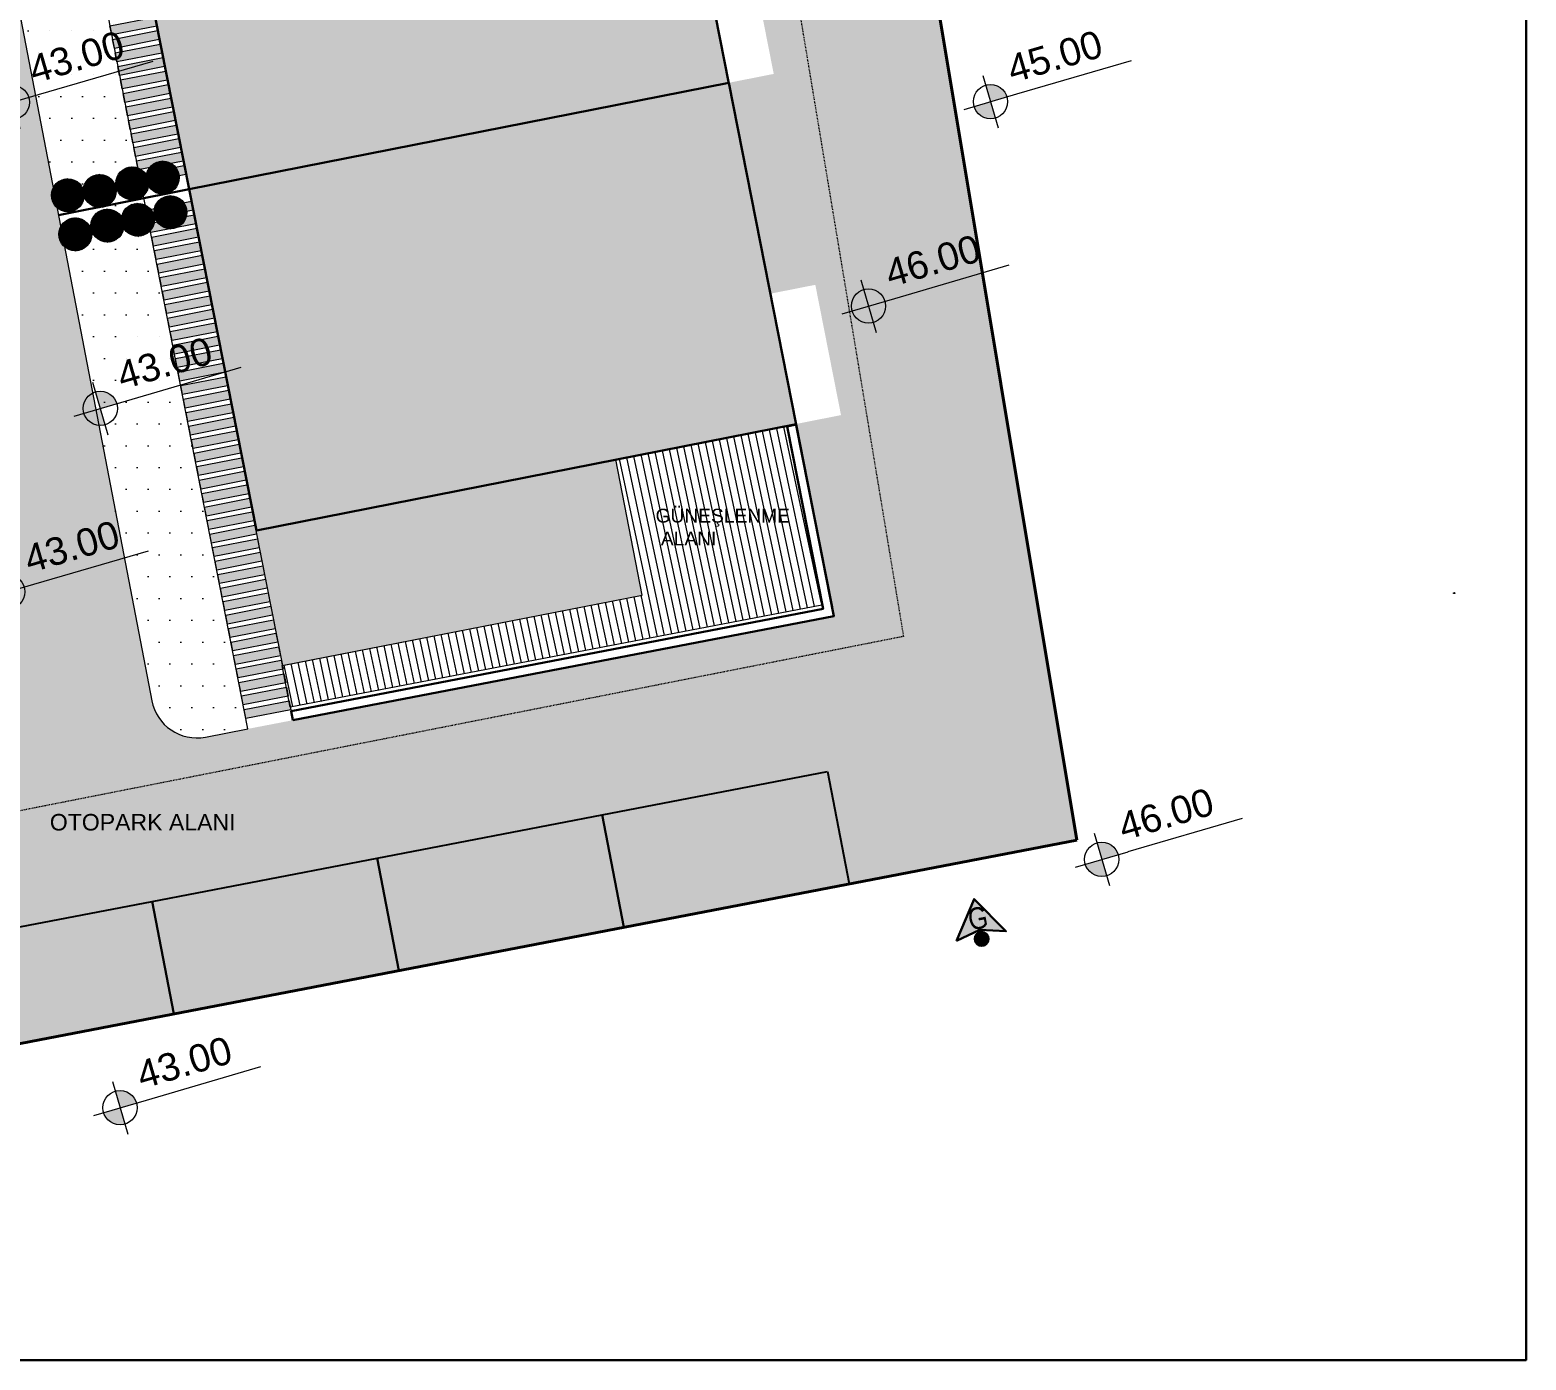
# Model space of a CAD drawing. Header units: millimetres. Extents: x 694231 to 734331, y 4486031 to 4541543.
# Drawn here: x 698714 to 701979, y 4495575 to 4498476 of the extents above; entities that cross this region are included whole.
import ezdxf
from ezdxf.enums import TextEntityAlignment as Align

# ---------------------------------------------------------------- set-up
doc = ezdxf.new("R2010")
doc.units = ezdxf.units.MM
doc.linetypes.add('AI-Linetype-22', pattern=[3.200400042263594, 1.600200021131797, -1.600200021131797])
doc.linetypes.add('HIDDEN', pattern=[0.375, 0.25, -0.125])
for name, color, linetype, lineweight in [('_P10_İ_GirişBina', 250, 'Continuous', 15), ('_P2_D_4_Ç', 7, 'Continuous', 20), ('_P3_S_Duvar_Ç', 7, 'Continuous', 30), ('_P6_BT_Yesil_T', 87, 'Continuous', 5), ('A-merdiven betonarme', 41, 'HIDDEN', 9), ('BS_09_AĞAÇ', 3, 'Continuous', 0), ('DERE_TARAMA', 152, 'Continuous', 0), ('VAZİYET PLANI KOT SEMBOL BS(M)', 2, 'Continuous', 18), ('VAZİYET PLANI KOT YAZI BS(M)', 1, 'Continuous', 18)]:
    doc.layers.add(name, color=color, linetype=linetype, lineweight=lineweight)
doc.layers.add('_P2_D_4_T', color=7, linetype='Continuous', lineweight=20, true_color=0xf3e03b)
doc.layers.add('_P2_D_5_T', color=7, linetype='Continuous', lineweight=20, true_color=0x51565c)
doc.styles.add('LYO_LJD', font='times.ttf')
doc.styles.add('on02.0mm-Arial', font='arial.ttf', dxfattribs={"height": 2})
doc.styles.get("Standard").update_dxf_attribs({"font": 'arial.ttf'})

# ---------------------------------------------------------------- blocks, each defined once
blk = doc.blocks.new('*U2')
at = {"layer": 'VAZİYET PLANI KOT SEMBOL BS(M)', "extrusion": (-3.9423321e-09, -3.15733066e-08, 0.9999999999999996)}
h = blk.add_hatch(color=5, dxfattribs=at)
h.dxf.hatch_style = 1
h.paths.add_polyline_path([(0, 7.750000000058208), (0, 5.82077e-11), (7.75, 5.82077e-11, 0.4142135623730951)])
h.paths.add_polyline_path([(0, 5.82077e-11), (-7.75, 5.82077e-11, 0.4142135623730951), (0, -7.749999999941792)])
at = {"layer": 'VAZİYET PLANI KOT SEMBOL BS(M)', "color": 5, "extrusion": (-3.9423321e-09, -3.15733066e-08, 0.9999999999999996)}
blk.add_line((12.41137651004828, 0, 4.892976799999999e-08), (66.38934528576219, 0, 2.526713547e-07), dxfattribs=at)
for points in [[(1.5e-15, 12.40000000002329), (-1.5e-15, -12.40000000002329)], [(-12.39999999990686, 0), (12.39999999990686, 0)]]:
    blk.add_lwpolyline(points, dxfattribs=at)
blk.add_circle((0, 0), 7.75, dxfattribs=at)
at = {"layer": 'VAZİYET PLANI KOT YAZI BS(M)', "extrusion": (-3.9423321e-09, -3.15733066e-08, 0.9999999999999996), "style": 'on02.0mm-Arial'}
for tag, p in [('BDK', (11.81561435107141, 1.549999999930149)), ('TZK', (11.81561435107141, -18.36950898368378))]:
    blk.add_attdef(tag, text='', height=12.5, dxfattribs=at).set_placement(p, align=Align.BOTTOM_LEFT)
blk = doc.blocks.new('ereff')
at = {"true_color": 0xc7c8ca}
h = blk.add_hatch(color=9, dxfattribs=at)
h.dxf.hatch_style = 1
h.paths.add_polyline_path([(-1458.075450703181, -4329.932432750705), (-1208.075450703181, -4329.932432750705), (-1208.075450703182, -4829.932432750706), (-1458.075450703182, -4829.932432750706)])
at = {"color": 30, "true_color": 0xf8991e}
blk.add_lwpolyline([(-1458.075450703181, -4329.932432750705), (-1208.075450703181, -4329.932432750705), (-1208.075450703182, -4829.932432750706), (-1458.075450703182, -4829.932432750706), (-1458.075450703181, -4329.932432750705)], dxfattribs=at)
blk = doc.blocks.new('bina')
at = {"lineweight": 80, "true_color": 0x904637}
h = blk.add_hatch(color=17, dxfattribs=at)
h.dxf.hatch_style = 1
h.paths.add_polyline_path([(699880.6958939577, 4501698.896541456), (699733.7006440205, 4502444.395715786), (698556.3690054491, 4502212.253059695), (698703.1242148331, 4501467.970798785), (699880.4558534268, 4501700.113454886)])
h.paths.add_polyline_path([(699824.402156224, 4501984.395120588), (699880.4463107395, 4501700.162324417), (699880.4462173511, 4501700.162306009)], flags=17)
at = {"color": 7, "lineweight": 30}
blk.add_lwpolyline([(699880.6958939577, 4501698.896541456), (699733.7006440205, 4502444.395715786), (698556.3690054491, 4502212.253059695), (698703.1242148331, 4501467.970798785), (699880.4558534268, 4501700.113454886)], close=True, dxfattribs=at)
blk = doc.blocks.new('QuercusRubra')
at = {"layer": 'BS_09_AĞAÇ', "ltscale": 0.1, "true_color": 0x64815a}
h = blk.add_hatch(dxfattribs=at)
h.set_pattern_fill('ANSI31', color=77, scale=0.03099179478678725, angle=322.6119407970443)
h.set_pattern_definition([(7.611940797044348, (-1785412.387191892, -1842232.422547961), (-0.01303421625483158, 0.0975318525524056), [])])
edge = h.paths.add_edge_path()
edge.add_arc((0, 0), 2, 322.6119407970443, 682.6119407970443)
at = {"layer": 'BS_09_AĞAÇ', "color": 36}
for points in [[(0, 0, 0.1667623141660588, 0.0833811570830294, 0), (-0.6661454259883612, 0.04815174685791135, 0.0833811570830294, 0.0500286942498176, 0), (-0.5479003149084747, 0.4723747337702662, 0.0500286942498176, 0.0333524628332118, 0), (-0.7039351004641503, 0.7844468166586012, 0.0333524628332118, 0.0333524628332118, 0), (-0.6661454257555306, 1.029472162481397, 0.0500286942498176, 0, 0), (-0.6734595564194024, 1.3951816346962, 0, 0, 0), (-0.927016083849594, 1.766986263683066, 0, 0, 0)], [(0, 0, 0.1667623141660588, 0.0833811570830294, 0), (0.26396818109788, 0.2931770929135382, 0.0833811570830294, 0.0833811570830294, 0), (0.3529567699879408, 0.5394214703701437, 0.0833811570830294, 0.0500286942498176, 0), (0.6138274278491735, 0.9039119109511375, 0.0500286942498176, 0, 0), (0.3980605753604323, 1.402495824033394, 0, 0, 0), (0.1298757868353277, 1.796243021730334, 0, 0, 0), (0.0994002427905798, 1.960812284145504, 0, 0, 0)], [(-0.6661454259883612, 0.04815174685791135, 0.0833811570830294, 0.0500286942498176, 0), (-1.180842530215159, -0.3547849848400801, 0.0500286942498176, 0, 0), (-1.407105030491948, -0.3436572316568345, 0, 0, 0), (-1.746498780790716, -0.1062651574611664, 0, 0, 0), (-1.983888945076615, 0.144109295681119, 0, 0, 0)], [(0, 0, 0.1667623141660588, 0.0833811570830294, 0), (0.3078529646154493, -0.4809079552069306, 0.0833811570830294, 0.0833811570830294, 0), (0.2566540508996695, -0.8527125851251185, 0.0833811570830294, 0.0500286942498176, 0), (0.3602709004189819, -1.247678814688697, 0.0500286942498176, 0, 0), (0.9856290663592517, -1.389086477225646, 0, 0, 0), (1.647557884920388, -1.187946267426014, 0, 0, 0)], [(0.2785964426584542, 0.2931770931463689, 0.0833811570830294, 0.0500286942498176, 0), (1.02219971944578, 0.3151196611579508, 0.0500286942498176, 0, 0), (1.551255165599287, 0.5540498495101929, 0, 0, 0), (1.788964409613982, 0.8063893851358443, 0, 0, 0)]]:
    blk.add_lwpolyline(points, format="xyseb", dxfattribs=at)
at = {"layer": 'BS_09_AĞAÇ', "color": 116}
for points in [[(-0.6734595564194024, 1.417124202474952), (-0.6222606422379613, 1.91570811602287)], [(0.129875787300989, 1.788928831927478), (0.3005388344172388, 1.937650684267282)], [(0.4053747057914734, 1.402495823567733), (0.6808736249804497, 1.886451358208433)], [(0.5687236227095127, 1.692625338211656), (0.5089915557764471, 1.937650684267282)], [(-1.485328052192926, 1.007529594236985), (-1.775455232476816, 0.9112261002883315)], [(-1.499956313055009, 1.014843783574179), (-1.686466643353924, 1.059947952162474)], [(-1.425595985725522, 1.186727235326543), (-1.655991099542007, 1.112366309855133)], [(-1.046480216784403, 1.029472162714228), (-1.567002510419115, 1.246459782589227)], [(-1.217143263667822, 1.089204709744081), (-1.492642182856798, 1.01484378403984)], [(-1.321979135507718, 1.148937257006764), (-1.432910116389394, 1.409810012904927)], [(-1.373178049689159, 1.297659108880907), (-1.336607396835461, 1.506113507552072)], [(-1.0830508696381, 1.409810013370588), (-1.12084054434672, 1.647521170089021)], [(0.5236198171041906, 1.61095022293739), (0.9478393914178014, 1.759672074578702)], [(0.97831493569538, 1.119680498959497), (1.172139396425337, 1.654835358960554)], [(1.074617655016482, 1.402495823567733), (1.06730352435261, 1.707253716653213)], [(1.089245916111395, 1.402495823800564), (1.36474483506754, 1.476856749504805)], [(1.201395918847993, 1.223298182943836), (1.752393756760284, 1.00021540466696)], [(1.453733424190432, 1.112366309622303), (1.551255165366456, 1.275716540403664)], [(1.551255165599287, 0.5540498495101929), (1.944999195635319, 0.487003113143146)], [(1.65487201558426, 0.1737119990866631), (2.004731262102723, -0.1383600840345025)], [(1.73654647404328, 0.5162598704919219), (1.886486151022837, 0.7027717011515051)], [(1.81943995389156, 0.2407587352208793), (2.004731262568384, 0.1517694303765893)], [(1.848696476081386, 0.01767595787532628), (2.012045392766595, 0.08472269400954247)], [(-1.813264764845371, -0.07102727144956589), (-1.995016609318554, -0.1730316781904548)], [(-1.564746936550364, -0.2527805780991912), (-1.983888945309445, -0.3436572314240038)], [(-1.567002510884777, -0.9563302688766271), (-1.612106315791607, -0.6150014286395162), (-1.961965562775731, -0.4809079552069306)], [(-1.775455232476816, -0.5625830707140267), (-1.909547626506537, -0.615001428173855)], [(-1.723037296906114, -0.8673409642651677), (-1.804711754666641, -0.8819693431723863)], [(-1.463385660434142, -1.05385279445909), (-1.67061936063692, -1.135527909733355)], [(-1.28284611646086, -0.9315735402051359), (-1.440488022286445, -1.170820239465684), (-1.564746936317533, -1.21533125336282)], [(-1.231771524995565, -1.343982308637351), (-1.499956313753501, -1.351296498207375)], [(-1.180572610814124, -1.224517214577645), (-1.306131852790713, -1.521960918558761)], [(-1.282846116228029, -0.9556836723349988), (-1.078838943969458, -1.397084560012445), (-1.112221935763955, -1.678987648105249)], [(-1.254932938609272, -1.418343234574422), (-1.180572610814124, -1.648740201722831)], [(-0.2346117212437093, -1.373239066684619), (-0.5027965093031526, -1.612169254571199), (-1.030632933601737, -1.723101127892733)], [(-0.7782954282592982, -1.670682769967243), (-0.7636671669315547, -1.835252032149583)], [(-0.4808541175443679, -1.775519485818222), (-0.6076323811430484, -1.887670389842242)], [(-0.5027965093031526, -1.612169254571199), (-0.466225856449455, -1.962031316244975)], [(-0.1675655236467719, -1.634111823048443), (-0.3540758539456874, -1.95349809480831)], [(-0.2419258519075811, -1.768205296248198), (-0.1005193267483264, -1.983973884023726)], [(-0.1005193267483264, -1.730415316997096), (0.07014372060075402, -1.969345505116507)], [(0.3602709006518126, -1.701158559415489), (0.2334926370531321, -1.998602262930945)], [(0.3675850313156843, -1.581693465122953), (0.6065132971853018, -1.909612958319485)], [(0.680873625446111, -1.336668119532987), (1.05998939438723, -1.715786938555539)], [(0.8442225414328277, -1.500018349848688), (0.8064328669570386, -1.849880411522463)], [(0.9929431965574622, -1.380553256254643), (1.268442115979269, -1.581693465588614)], [(1.320860051782802, -1.291563951410353), (1.417162770871073, -1.403714856132865)]]:
    blk.add_lwpolyline(points, dxfattribs=at)
for points in [[(-0.7039351004641503, 0.7844468166586012, 0.0500286942498176, 0, 0), (-1.039166086120531, 1.045319573255256, 0, 0, 0), (-1.090365000301972, 1.39518163446337, 0, 0, 0), (-1.20982913300395, 1.61095022293739, 0, 0, 0)], [(0.6211415582802147, 0.9112260998226702, 0.0500286942498176, 0, 0), (1.000257327686995, 0.9709586470853537, 0, 0, 0), (0.97831493569538, 1.112366309622303, 0, 0, 0), (1.43910516332835, 1.387867445126176, 0, 0, 0)], [(1.030732871498913, 0.3078054718207568, 0.0500286942498176, 0, 0), (1.647557884920388, 0.1663978095166385, 0, 0, 0), (1.975474739912897, 0.374852207954973, 0, 0, 0)], [(0.2566540504340082, -0.8673409642651677, 0.0833811570830294, 0.0500286942498176, 0), (-0.2419258514419198, -1.365924877114594, 0.0500286942498176, 0, 0), (-1.187886741710827, -1.224517215043306, 0, 0, 0), (-1.879072082461789, -0.7564090907108039, 0, 0, 0)], [(-1.180842530215159, -0.3436572316568345, 0.0500286942498176, 0.0500286942498176, 0), (-1.269863841822371, -0.6830537123605609, 0.0500286942498176, 0, 0), (-1.28284611646086, -0.9315735402051359, 0, 0, 0), (-1.724243453238159, -1.033577947178856, 0, 0, 0)], [(-0.2346117212437093, -1.373239066684619, 0.0500286942498176, 0, 0), (-0.1163666096981615, -1.73772950633429, 0, 0, 0), (-0.2419258516747504, -1.962031316244975, 0, 0, 0)], [(0.3529567702207714, -1.254993004025891, 0.0500286942498176, 0, 0), (0.3748991617467254, -1.983973884023726, 0, 0, 0)]]:
    blk.add_lwpolyline(points, format="xyseb", dxfattribs=at)
at = {"layer": 'BS_09_AĞAÇ'}
blk.add_circle((0, 0), 2, dxfattribs=at)
blk = doc.blocks.new('G_BINA')
at = {"layer": '_P10_İ_GirişBina'}
h = blk.add_hatch(color=31, dxfattribs=at)
h.dxf.hatch_style = 1
h.paths.add_polyline_path([(-0.3925022342750708, -0.09812555856910876), (-1.364242052659392e-12, 0.4877609481178524), (0.3925022342746161, -0.09812555856922245), (0, 0)])
h = blk.add_hatch(color=31, dxfattribs=at)
h.dxf.hatch_style = 1
edge = h.paths.add_edge_path()
edge.add_arc((0, -0.1438272283589868), 0.1090100077421994, 0, 360)
at = {"layer": '_P10_İ_GirişBina', "lineweight": 30}
blk.add_lwpolyline([(-0.3925022342750708, -0.09812555856910876), (-4.670255293603987e-10, 0.4877609481469563), (0.3925022342746161, -0.09812555856922245), (0, 0)], close=True, dxfattribs=at)
blk.add_circle((0, -0.1438272283589868), 0.1090100077421994, dxfattribs=at)
at = {"layer": '_P10_İ_GirişBina', "insert": (0.002576304905248072, 0.3546858615176234), "char_height": 0.34, "width": 1.584001331259151, "attachment_point": 2, "style": 'LYO_LJD'}
blk.add_mtext('{\\fArial Narrow|b0|i0|c162|p34;G}', dxfattribs=at)

msp = doc.modelspace()

# ---------------------------------------------------------------- hatches: boundary and pattern name
at = {"layer": '_P2_D_4_T', "lineweight": 40, "true_color": 0x5d6970}
h = msp.add_hatch(color=251, dxfattribs=at)
h.dxf.hatch_style = 1
h.paths.add_polyline_path([(698987.2126806815, 4498504.303078127), (698991.0534992346, 4498484.675339758), (698892.9148074681, 4498465.471247009), (698889.0739889196, 4498485.098985354)])
h = msp.add_hatch(color=251, dxfattribs=at)
h.dxf.hatch_style = 1
h.paths.add_polyline_path([(698992.9739085063, 4498474.861470597), (698996.8147270594, 4498455.233732228), (698898.6760352929, 4498436.029639479), (698894.8352167445, 4498455.657377824)])
h = msp.add_hatch(color=251, dxfattribs=at)
h.dxf.hatch_style = 1
h.paths.add_polyline_path([(698998.7351363311, 4498445.419863067), (699002.5759548842, 4498425.792124698), (698904.4372631176, 4498406.588031949), (698900.5964445692, 4498426.215770294)])
h = msp.add_hatch(color=251, dxfattribs=at)
h.dxf.hatch_style = 1
h.paths.add_polyline_path([(699004.4963641559, 4498415.978255537), (699008.337182709, 4498396.350517169), (698910.1984909425, 4498377.146424419), (698906.357672394, 4498396.774162765)])
h = msp.add_hatch(color=251, dxfattribs=at)
h.dxf.hatch_style = 1
h.paths.add_polyline_path([(699010.2575919806, 4498386.536648007), (699014.0984105337, 4498366.908909638), (698915.9597187672, 4498347.704816889), (698912.1189002187, 4498367.332555234)])
h = msp.add_hatch(color=251, dxfattribs=at)
h.dxf.hatch_style = 1
h.paths.add_polyline_path([(699016.0188198055, 4498357.095040477), (699019.8596383586, 4498337.467302108), (698921.720946592, 4498318.263209359), (698917.8801280436, 4498337.890947704)])
h = msp.add_hatch(color=251, dxfattribs=at)
h.dxf.hatch_style = 1
h.paths.add_polyline_path([(699021.7800476302, 4498327.653432947), (699025.6208661833, 4498308.025694578), (698927.4821744168, 4498288.821601829), (698923.6413558683, 4498308.449340174)])
h = msp.add_hatch(color=251, dxfattribs=at)
h.dxf.hatch_style = 1
h.paths.add_polyline_path([(699027.541275455, 4498298.211825417), (699031.3820940081, 4498278.584087049), (698933.2434022416, 4498259.379994299), (698929.4025836932, 4498279.007732645)])
h = msp.add_hatch(color=251, dxfattribs=at)
h.dxf.hatch_style = 1
h.paths.add_polyline_path([(699033.3025032798, 4498268.770217887), (699037.1433218329, 4498249.142479518), (698939.0046300663, 4498229.938386769), (698935.1638115179, 4498249.566125114)])
h = msp.add_hatch(color=251, dxfattribs=at)
h.dxf.hatch_style = 1
h.paths.add_polyline_path([(699039.0637311046, 4498239.328610357), (699042.9045496577, 4498219.700871988), (698944.7658578912, 4498200.496779239), (698940.9250393427, 4498220.124517584)])
h = msp.add_hatch(color=251, dxfattribs=at)
h.dxf.hatch_style = 1
h.paths.add_polyline_path([(699044.8249589293, 4498209.887002827), (699048.6657774824, 4498190.259264458), (698950.5270857159, 4498171.055171709), (698946.6862671674, 4498190.682910054)])
h = msp.add_hatch(color=251, dxfattribs=at)
h.dxf.hatch_style = 1
h.paths.add_polyline_path([(699050.5861867542, 4498180.445395297), (699054.4270053073, 4498160.817656929), (698956.2883135407, 4498141.613564179), (698952.4474949923, 4498161.241302525)])
h = msp.add_hatch(color=251, dxfattribs=at)
h.dxf.hatch_style = 1
h.paths.add_polyline_path([(699066.9498647738, 4498102.415781042), (699070.7906833269, 4498082.788042673), (698972.6519915604, 4498063.583949924), (698968.8111730119, 4498083.211688269)])
h = msp.add_hatch(color=251, dxfattribs=at)
h.dxf.hatch_style = 1
h.paths.add_polyline_path([(699072.7110925985, 4498072.974173511), (699076.5519111516, 4498053.346435143), (698978.4132193851, 4498034.142342393), (698974.5724008366, 4498053.770080739)])
h = msp.add_hatch(color=251, dxfattribs=at)
h.dxf.hatch_style = 1
h.paths.add_polyline_path([(699078.4723204233, 4498043.532565981), (699082.3131389765, 4498023.904827612), (698984.1744472099, 4498004.700734863), (698980.3336286615, 4498024.328473208)])
h = msp.add_hatch(color=251, dxfattribs=at)
h.dxf.hatch_style = 1
h.paths.add_polyline_path([(699084.2335482481, 4498014.090958452), (699088.0743668012, 4497994.463220083), (698989.9356750346, 4497975.259127334), (698986.0948564862, 4497994.886865679)])
h = msp.add_hatch(color=251, dxfattribs=at)
h.dxf.hatch_style = 1
h.paths.add_polyline_path([(699089.9947760729, 4497984.649350922), (699093.835594626, 4497965.021612553), (698995.6969028595, 4497945.817519804), (698991.856084311, 4497965.445258149)])
h = msp.add_hatch(color=251, dxfattribs=at)
h.dxf.hatch_style = 1
h.paths.add_polyline_path([(699095.7560038976, 4497955.207743391), (699099.5968224508, 4497935.580005023), (699001.4581306842, 4497916.375912273), (698997.6173121358, 4497936.003650619)])
h = msp.add_hatch(color=251, dxfattribs=at)
h.dxf.hatch_style = 1
h.paths.add_polyline_path([(699101.5172317225, 4497925.766135861), (699105.3580502756, 4497906.138397492), (699007.219358509, 4497886.934304743), (699003.3785399606, 4497906.562043088)])
h = msp.add_hatch(color=251, dxfattribs=at)
h.dxf.hatch_style = 1
h.paths.add_polyline_path([(699107.2784595472, 4497896.324528332), (699111.1192781003, 4497876.696789963), (699012.9805863338, 4497857.492697214), (699009.1397677853, 4497877.120435559)])
h = msp.add_hatch(color=251, dxfattribs=at)
h.dxf.hatch_style = 1
h.paths.add_polyline_path([(699113.039687372, 4497866.882920802), (699116.8805059252, 4497847.255182433), (699018.7418141586, 4497828.051089684), (699014.9009956102, 4497847.678828029)])
h = msp.add_hatch(color=251, dxfattribs=at)
h.dxf.hatch_style = 1
h.paths.add_polyline_path([(699118.8009151968, 4497837.441313271), (699122.6417337499, 4497817.813574903), (699024.5030419833, 4497798.609482153), (699020.6622234349, 4497818.237220499)])
h = msp.add_hatch(color=251, dxfattribs=at)
h.dxf.hatch_style = 1
h.paths.add_polyline_path([(699124.5621430216, 4497807.999705741), (699128.4029615747, 4497788.371967372), (699030.2642698082, 4497769.167874623), (699026.4234512597, 4497788.795612969)])
h = msp.add_hatch(color=251, dxfattribs=at)
h.dxf.hatch_style = 1
h.paths.add_polyline_path([(699130.3233708463, 4497778.558098212), (699134.1641893995, 4497758.930359843), (699036.0254976329, 4497739.726267094), (699032.1846790845, 4497759.354005439)])
h = msp.add_hatch(color=251, dxfattribs=at)
h.dxf.hatch_style = 1
h.paths.add_polyline_path([(699136.0845986712, 4497749.116490682), (699139.9254172243, 4497729.488752313), (699041.7867254578, 4497710.284659564), (699037.9459069093, 4497729.912397909)])
h = msp.add_hatch(color=251, dxfattribs=at)
h.dxf.hatch_style = 1
h.paths.add_polyline_path([(699141.8458264959, 4497719.674883151), (699145.686645049, 4497700.047144783), (699047.5479532825, 4497680.843052033), (699043.707134734, 4497700.470790379)])
h = msp.add_hatch(color=251, dxfattribs=at)
h.dxf.hatch_style = 1
h.paths.add_polyline_path([(699147.6070543206, 4497690.233275621), (699151.4478728737, 4497670.605537253), (699053.3091811072, 4497651.401444503), (699049.4683625587, 4497671.029182849)])
h = msp.add_hatch(color=251, dxfattribs=at)
h.dxf.hatch_style = 1
h.paths.add_polyline_path([(699153.3682821455, 4497660.791668092), (699157.2091006986, 4497641.163929723), (699059.070408932, 4497621.959836974), (699055.2295903836, 4497641.587575319)])
h = msp.add_hatch(color=251, dxfattribs=at)
h.dxf.hatch_style = 1
h.paths.add_polyline_path([(699159.1295099702, 4497631.350060562), (699162.9703285233, 4497611.722322193), (699064.8316367568, 4497592.518229444), (699060.9908182083, 4497612.145967789)])
h = msp.add_hatch(color=251, dxfattribs=at)
h.dxf.hatch_style = 1
h.paths.add_polyline_path([(699164.890737795, 4497601.908453031), (699168.7315563482, 4497582.280714663), (699070.5928645816, 4497563.076621913), (699066.7520460332, 4497582.704360259)])
h = msp.add_hatch(color=251, dxfattribs=at)
h.dxf.hatch_style = 1
h.paths.add_polyline_path([(699170.6519656198, 4497572.466845501), (699174.4927841729, 4497552.839107133), (699076.3540924063, 4497533.635014383), (699072.5132738579, 4497553.262752729)])
h = msp.add_hatch(color=251, dxfattribs=at)
h.dxf.hatch_style = 1
h.paths.add_polyline_path([(699176.4131934446, 4497543.025237972), (699180.2540119977, 4497523.397499603), (699082.1153202312, 4497504.193406854), (699078.2745016827, 4497523.821145199)])
h = msp.add_hatch(color=251, dxfattribs=at)
h.dxf.hatch_style = 1
h.paths.add_polyline_path([(699182.1744212693, 4497513.583630442), (699186.0152398224, 4497493.955892073), (699087.8765480559, 4497474.751799324), (699084.0357295075, 4497494.379537669)])
h = msp.add_hatch(color=251, dxfattribs=at)
h.dxf.hatch_style = 1
h.paths.add_polyline_path([(699187.9356490942, 4497484.142022911), (699191.7764676473, 4497464.514284543), (699093.6377758808, 4497445.310191793), (699089.7969573323, 4497464.937930139)])
h = msp.add_hatch(color=251, dxfattribs=at)
h.dxf.hatch_style = 1
h.paths.add_polyline_path([(699193.6968769189, 4497454.700415381), (699197.537695472, 4497435.072677013), (699099.3990037055, 4497415.868584263), (699095.558185157, 4497435.496322609)])
h = msp.add_hatch(color=251, dxfattribs=at)
h.dxf.hatch_style = 1
h.paths.add_polyline_path([(699199.4581047437, 4497425.258807851), (699203.2989232969, 4497405.631069482), (699105.1602315303, 4497386.426976733), (699101.3194129819, 4497406.054715078)])
h = msp.add_hatch(color=251, dxfattribs=at)
h.dxf.hatch_style = 1
h.paths.add_polyline_path([(699205.2193325685, 4497395.817200322), (699209.0601511216, 4497376.189461953), (699110.921459355, 4497356.985369204), (699107.0806408066, 4497376.613107549)])
h = msp.add_hatch(color=251, dxfattribs=at)
h.dxf.hatch_style = 1
h.paths.add_polyline_path([(699210.9805603932, 4497366.375592791), (699214.8213789463, 4497346.747854423), (699116.6826871798, 4497327.543761673), (699112.8418686313, 4497347.171500019)])
h = msp.add_hatch(color=251, dxfattribs=at)
h.dxf.hatch_style = 1
h.paths.add_polyline_path([(699216.741788218, 4497336.933985261), (699220.5826067711, 4497317.306246893), (699122.4439150046, 4497298.102154143), (699118.6030964562, 4497317.729892489)])
h = msp.add_hatch(color=251, dxfattribs=at)
h.dxf.hatch_style = 1
h.paths.add_polyline_path([(699222.5030160428, 4497307.492377731), (699226.3438345959, 4497287.864639362), (699128.2051428293, 4497268.660546613), (699124.3643242809, 4497288.288284958)])
h = msp.add_hatch(color=251, dxfattribs=at)
h.dxf.hatch_style = 1
h.paths.add_polyline_path([(699228.2642438676, 4497278.050770202), (699232.1050624207, 4497258.423031833), (699133.9663706542, 4497239.218939084), (699130.1255521057, 4497258.846677429)])
h = msp.add_hatch(color=251, dxfattribs=at)
h.dxf.hatch_style = 1
h.paths.add_polyline_path([(699234.0254716923, 4497248.609162671), (699237.8662902454, 4497228.981424303), (699139.7275984789, 4497209.777331553), (699135.8867799304, 4497229.405069899)])
h = msp.add_hatch(color=251, dxfattribs=at)
h.dxf.hatch_style = 1
h.paths.add_polyline_path([(701822.8217604508, 4497248.257200042), (701822.8217604508, 4497247.757200041), (701820.3217604499, 4497247.757200041), (701820.3217604499, 4497248.257200041)])
h = msp.add_hatch(color=251, dxfattribs=at)
h.dxf.hatch_style = 1
h.paths.add_polyline_path([(701822.8217604508, 4497247.586271491), (701822.8217604508, 4497247.08627149), (701820.3217604499, 4497247.08627149), (701820.3217604499, 4497247.58627149)])
h = msp.add_hatch(color=251, dxfattribs=at)
h.dxf.hatch_style = 1
h.paths.add_polyline_path([(701821.096767557, 4497249.838743261), (701821.096767557, 4497248.396514403), (701823.0197393667, 4497248.396514404), (701823.0197393667, 4497249.838743261), (701821.096767557, 4497249.83874326)])
h = msp.add_hatch(color=251, dxfattribs=at)
h.dxf.hatch_style = 1
h.paths.add_polyline_path([(699239.7866995172, 4497219.167555141), (699243.6275180703, 4497199.539816773), (699145.4888263037, 4497180.335724023), (699141.6480077553, 4497199.963462369)])
h = msp.add_hatch(color=251, dxfattribs=at)
h.dxf.hatch_style = 1
h.paths.add_polyline_path([(699245.5479273419, 4497189.725947611), (699249.388745895, 4497170.098209242), (699151.2500541285, 4497150.894116493), (699147.40923558, 4497170.521854838)])
h = msp.add_hatch(color=251, dxfattribs=at)
h.dxf.hatch_style = 1
h.paths.add_polyline_path([(699251.3091551667, 4497160.284340082), (699255.1499737198, 4497140.656601713), (699157.0112819533, 4497121.452508964), (699153.1704634049, 4497141.080247309)])
h = msp.add_hatch(color=251, dxfattribs=at)
h.dxf.hatch_style = 1
h.paths.add_polyline_path([(699257.0703829915, 4497130.842732552), (699260.9112015446, 4497111.214994183), (699162.772509778, 4497092.010901433), (699158.9316912296, 4497111.638639779)])
h = msp.add_hatch(color=251, dxfattribs=at)
h.dxf.hatch_style = 1
h.paths.add_polyline_path([(699262.8316108163, 4497101.401125021), (699266.6724293694, 4497081.773386653), (699168.5337376029, 4497062.569293903), (699164.6929190544, 4497082.197032249)])
h = msp.add_hatch(color=251, dxfattribs=at)
h.dxf.hatch_style = 1
h.paths.add_polyline_path([(699268.592838641, 4497071.959517491), (699272.4336571941, 4497052.331779122), (699174.2949654276, 4497033.127686373), (699170.4541468791, 4497052.755424718)])
h = msp.add_hatch(color=251, dxfattribs=at)
h.dxf.hatch_style = 1
h.paths.add_polyline_path([(699274.3540664659, 4497042.517909962), (699278.194885019, 4497022.890171593), (699180.0561932524, 4497003.686078844), (699176.215374704, 4497023.313817189)])
h = msp.add_hatch(color=251, dxfattribs=at)
h.dxf.hatch_style = 1
h.paths.add_polyline_path([(699280.1152942906, 4497013.076302432), (699283.9561128437, 4496993.448564064), (699185.8174210772, 4496974.244471314), (699181.9766025287, 4496993.87220966)])
at = {"layer": '_P2_D_5_T', "lineweight": 0, "true_color": 0x89693e}
h = msp.add_hatch(dxfattribs=at)
h.set_pattern_fill('ANSI31', color=47, scale=5, angle=57.00000000000001)
h.set_pattern_definition([(102, (2158.235627260758, -2872.266756800935), (-15.52809316164917, -3.30059809173193), [])])
edge = h.paths.add_edge_path()
edge.add_line((699264.7982261624, 4497089.786369571), (700050.3122323013, 4497243.477624884))
edge.add_line((700050.3122323013, 4497243.477624884), (699993.0391435516, 4497539.192232318))
edge.add_line((699993.0391435516, 4497539.192232318), (700365.08922694, 4497611.249739488))
edge.add_line((700365.08922694, 4497611.249739488), (700441.9755085566, 4497221.502617691))
edge.add_line((700441.9755085566, 4497221.502617691), (699282.5886985867, 4496998.574404903))
edge.add_line((699282.5886985867, 4496998.574404903), (699264.8403982029, 4497089.794620822))
at = {"layer": '_P3_S_Duvar_Ç', "lineweight": 30, "true_color": 0xb49383}
h = msp.add_hatch(color=33, dxfattribs=at)
h.dxf.hatch_style = 1
edge = h.paths.add_edge_path()
edge.add_line((698644.6458343266, 4496846.632500451), (699097.4834515558, 4496933.780702168))
edge.add_arc((699078.5853195782, 4497031.978770418), 100.0000000013529, 191.2456468884351, 280.8933411604994, ccw=False)
edge.add_line((698980.5053095989, 4497012.477189899), (698538.5833856887, 4499308.772413458))
edge.add_line((698538.5833856887, 4499308.772413458), (698173.33023174, 4499236.752912303))
edge.add_line((698173.33023174, 4499236.752912303), (698360.8203919729, 4498285.880283898))
edge.add_line((698360.8203919729, 4498285.880283898), (698458.9329246078, 4498305.217085442))
edge.add_line((698458.9329246078, 4498305.217085442), (698515.2266686813, 4498019.718474079))
edge.add_line((698515.2266686813, 4498019.718474079), (698417.1157862443, 4498000.373303462))
edge.add_line((698417.1157862443, 4498000.373303462), (698507.5758041652, 4497541.596994392))
edge.add_line((698507.5758041652, 4497541.596994392), (698605.6881344012, 4497560.934824612))
edge.add_line((698605.6881344012, 4497560.934824612), (698661.7322889013, 4497276.702028444))
edge.add_line((698661.7322889013, 4497276.702028444), (698563.7509753566, 4497256.699499266))
edge.add_line((698563.7509753566, 4497256.699499266), (698644.6458339026, 4496846.632500365))
at = {"layer": '_P3_S_Duvar_Ç', "lineweight": 30, "true_color": 0x939598}
h = msp.add_hatch(color=252, dxfattribs=at)
h.dxf.hatch_style = 1
h.paths.add_polyline_path([(698644.6458339026, 4496846.632500365), (700468.5001309377, 4497197.63165793), (700385.8767033529, 4497616.66354561), (700483.984182155, 4497636.00804511), (700427.9401146689, 4497920.240891916), (700329.8274436945, 4497900.904297845), (700239.1180899187, 4498360.945135321), (700337.2289727714, 4498380.29030602), (700281.1849052854, 4498664.523152825), (700183.0739354104, 4498645.177931483), (700092.3724232012, 4499105.178526684), (700582.8662268685, 4499202.230851733), (700998.3017787973, 4496708.948536394), (697204.898473325, 4495978.911402026), (697110.0566463461, 4496548.664472199)])
at = {"layer": '_P6_BT_Yesil_T'}
h = msp.add_hatch(dxfattribs=at)
h.set_pattern_fill('DOTS', color=256, scale=30)
h.set_pattern_definition([(0, (337.3952019127319, -3231.294498016126), (23.8125, 47.625), [0, -47.625])])
h.paths.add_polyline_path([(698721.3508194685, 4499344.263934497), (698538.5833856887, 4499308.772413458), (698980.3872513288, 4497013.080638437, 0.4142135623668619), (699097.483451555, 4496933.780702168), (699190.2486674611, 4496951.633286485)])
at = {"layer": 'DERE_TARAMA'}
h = msp.add_hatch(color=133, dxfattribs=at)
h.dxf.hatch_style = 1
h.paths.add_polyline_path([(699207.5939161464, 4497384.282616884), (699265.1988113865, 4497089.864746843), (700050.3122323013, 4497243.477624884), (699992.474999223, 4497539.082970593), (699207.1397418452, 4497384.193041096)])

# ---------------------------------------------------------------- linework, layer by layer
at = {"color": 1, "lineweight": 40}
msp.add_lwpolyline([(700998.3017787973, 4496708.948536394), (700501.1231027583, 4499695.739999888), (696710.6040728317, 4498948.337036488), (697204.898473325, 4495978.911402026)], close=True, dxfattribs=at)
at = {"color": 1, "lineweight": 30}
for points in [[(697920.1258781153, 4499186.82685132), (696710.6040728317, 4498948.337036488), (697204.898473325, 4495978.911402026), (698995.3072619478, 4496323.474000869)], [(698995.3072619478, 4496323.474000869), (700998.3017787973, 4496708.948536394)]]:
    msp.add_lwpolyline(points, dxfattribs=at)
at = {"layer": '_P2_D_4_Ç'}
for points in [[(698987.2126806815, 4498504.303078127), (698991.0534992346, 4498484.675339758), (698892.9148074681, 4498465.471247009), (698889.0739889196, 4498485.098985354), (698987.2126806861, 4498504.303078104)], [(698992.9739085063, 4498474.861470597), (698996.8147270594, 4498455.233732228), (698898.6760352929, 4498436.029639479), (698894.8352167445, 4498455.657377824), (698992.973908511, 4498474.861470574)], [(698998.7351363311, 4498445.419863067), (699002.5759548842, 4498425.792124698), (698904.4372631176, 4498406.588031949), (698900.5964445692, 4498426.215770294), (698998.7351363357, 4498445.419863043)], [(699004.4963641559, 4498415.978255537), (699008.337182709, 4498396.350517169), (698910.1984909425, 4498377.146424419), (698906.357672394, 4498396.774162765), (699004.4963641606, 4498415.978255514)], [(699010.2575919806, 4498386.536648007), (699014.0984105337, 4498366.908909638), (698915.9597187672, 4498347.704816889), (698912.1189002187, 4498367.332555234), (699010.2575919853, 4498386.536647984)], [(699016.0188198055, 4498357.095040477), (699019.8596383586, 4498337.467302108), (698921.720946592, 4498318.263209359), (698917.8801280436, 4498337.890947704), (699016.0188198101, 4498357.095040454)], [(699021.7800476302, 4498327.653432947), (699025.6208661833, 4498308.025694578), (698927.4821744168, 4498288.821601829), (698923.6413558683, 4498308.449340174), (699021.7800476348, 4498327.653432923)], [(699027.541275455, 4498298.211825417), (699031.3820940081, 4498278.584087049), (698933.2434022416, 4498259.379994299), (698929.4025836932, 4498279.007732645), (699027.5412754597, 4498298.211825394)], [(699033.3025032798, 4498268.770217887), (699037.1433218329, 4498249.142479518), (698939.0046300663, 4498229.938386769), (698935.1638115179, 4498249.566125114), (699033.3025032844, 4498268.770217864)], [(699039.0637311046, 4498239.328610357), (699042.9045496577, 4498219.700871988), (698944.7658578912, 4498200.496779239), (698940.9250393427, 4498220.124517584), (699039.0637311093, 4498239.328610334)], [(699044.8249589293, 4498209.887002827), (699048.6657774824, 4498190.259264458), (698950.5270857159, 4498171.055171709), (698946.6862671674, 4498190.682910054), (699044.824958934, 4498209.887002803)], [(699050.5861867542, 4498180.445395297), (699054.4270053073, 4498160.817656929), (698956.2883135407, 4498141.613564179), (698952.4474949923, 4498161.241302525), (699050.5861867588, 4498180.445395274)], [(699066.9498647738, 4498102.415781042), (699070.7906833269, 4498082.788042673), (698972.6519915604, 4498063.583949924), (698968.8111730119, 4498083.211688269), (699066.9498647784, 4498102.415781018)], [(699072.7110925985, 4498072.974173511), (699076.5519111516, 4498053.346435143), (698978.4132193851, 4498034.142342393), (698974.5724008366, 4498053.770080739), (699072.7110926032, 4498072.974173488)], [(699078.4723204233, 4498043.532565981), (699082.3131389765, 4498023.904827612), (698984.1744472099, 4498004.700734863), (698980.3336286615, 4498024.328473208), (699078.472320428, 4498043.532565958)], [(699084.2335482481, 4498014.090958452), (699088.0743668012, 4497994.463220083), (698989.9356750346, 4497975.259127334), (698986.0948564862, 4497994.886865679), (699084.2335482527, 4498014.090958429)], [(699089.9947760729, 4497984.649350922), (699093.835594626, 4497965.021612553), (698995.6969028595, 4497945.817519804), (698991.856084311, 4497965.445258149), (699089.9947760776, 4497984.649350898)], [(699095.7560038976, 4497955.207743391), (699099.5968224508, 4497935.580005023), (699001.4581306842, 4497916.375912273), (698997.6173121358, 4497936.003650619), (699095.7560039023, 4497955.207743368)], [(699101.5172317225, 4497925.766135861), (699105.3580502756, 4497906.138397492), (699007.219358509, 4497886.934304743), (699003.3785399606, 4497906.562043088), (699101.5172317271, 4497925.766135838)], [(699107.2784595472, 4497896.324528332), (699111.1192781003, 4497876.696789963), (699012.9805863338, 4497857.492697214), (699009.1397677853, 4497877.120435559), (699107.2784595519, 4497896.324528309)], [(699113.039687372, 4497866.882920802), (699116.8805059252, 4497847.255182433), (699018.7418141586, 4497828.051089684), (699014.9009956102, 4497847.678828029), (699113.0396873767, 4497866.882920778)], [(699118.8009151968, 4497837.441313271), (699122.6417337499, 4497817.813574903), (699024.5030419833, 4497798.609482153), (699020.6622234349, 4497818.237220499), (699118.8009152014, 4497837.441313248)], [(699124.5621430216, 4497807.999705741), (699128.4029615747, 4497788.371967372), (699030.2642698082, 4497769.167874623), (699026.4234512597, 4497788.795612969), (699124.5621430263, 4497807.999705718)], [(699130.3233708463, 4497778.558098212), (699134.1641893995, 4497758.930359843), (699036.0254976329, 4497739.726267094), (699032.1846790845, 4497759.354005439), (699130.323370851, 4497778.558098189)], [(699136.0845986712, 4497749.116490682), (699139.9254172243, 4497729.488752313), (699041.7867254578, 4497710.284659564), (699037.9459069093, 4497729.912397909), (699136.0845986758, 4497749.116490658)], [(699141.8458264959, 4497719.674883151), (699145.686645049, 4497700.047144783), (699047.5479532825, 4497680.843052033), (699043.707134734, 4497700.470790379), (699141.8458265006, 4497719.674883128)], [(699147.6070543206, 4497690.233275621), (699151.4478728737, 4497670.605537253), (699053.3091811072, 4497651.401444503), (699049.4683625587, 4497671.029182849), (699147.6070543253, 4497690.233275598)], [(699153.3682821455, 4497660.791668092), (699157.2091006986, 4497641.163929723), (699059.070408932, 4497621.959836974), (699055.2295903836, 4497641.587575319), (699153.3682821501, 4497660.791668069)], [(699159.1295099702, 4497631.350060562), (699162.9703285233, 4497611.722322193), (699064.8316367568, 4497592.518229444), (699060.9908182083, 4497612.145967789), (699159.1295099749, 4497631.350060538)], [(699164.890737795, 4497601.908453031), (699168.7315563482, 4497582.280714663), (699070.5928645816, 4497563.076621913), (699066.7520460332, 4497582.704360259), (699164.8907377997, 4497601.908453008)], [(699170.6519656198, 4497572.466845501), (699174.4927841729, 4497552.839107133), (699076.3540924063, 4497533.635014383), (699072.5132738579, 4497553.262752729), (699170.6519656244, 4497572.466845478)], [(699176.4131934446, 4497543.025237972), (699180.2540119977, 4497523.397499603), (699082.1153202312, 4497504.193406854), (699078.2745016827, 4497523.821145199), (699176.4131934493, 4497543.025237949)], [(699182.1744212693, 4497513.583630442), (699186.0152398224, 4497493.955892073), (699087.8765480559, 4497474.751799324), (699084.0357295075, 4497494.379537669), (699182.174421274, 4497513.583630418)], [(699187.9356490942, 4497484.142022911), (699191.7764676473, 4497464.514284543), (699093.6377758808, 4497445.310191793), (699089.7969573323, 4497464.937930139), (699187.9356490988, 4497484.142022888)], [(699193.6968769189, 4497454.700415381), (699197.537695472, 4497435.072677013), (699099.3990037055, 4497415.868584263), (699095.558185157, 4497435.496322609), (699193.6968769236, 4497454.700415358)], [(699199.4581047437, 4497425.258807851), (699203.2989232969, 4497405.631069482), (699105.1602315303, 4497386.426976733), (699101.3194129819, 4497406.054715078), (699199.4581047484, 4497425.258807828)], [(699205.2193325685, 4497395.817200322), (699209.0601511216, 4497376.189461953), (699110.921459355, 4497356.985369204), (699107.0806408066, 4497376.613107549), (699205.2193325731, 4497395.817200298)], [(699210.9805603932, 4497366.375592791), (699214.8213789463, 4497346.747854423), (699116.6826871798, 4497327.543761673), (699112.8418686313, 4497347.171500019), (699210.9805603978, 4497366.375592768)], [(699216.741788218, 4497336.933985261), (699220.5826067711, 4497317.306246893), (699122.4439150046, 4497298.102154143), (699118.6030964562, 4497317.729892489), (699216.7417882227, 4497336.933985238)], [(699222.5030160428, 4497307.492377731), (699226.3438345959, 4497287.864639362), (699128.2051428293, 4497268.660546613), (699124.3643242809, 4497288.288284958), (699222.5030160474, 4497307.492377708)], [(699228.2642438676, 4497278.050770202), (699232.1050624207, 4497258.423031833), (699133.9663706542, 4497239.218939084), (699130.1255521057, 4497258.846677429), (699228.2642438723, 4497278.050770178)], [(699234.0254716923, 4497248.609162671), (699237.8662902454, 4497228.981424303), (699139.7275984789, 4497209.777331553), (699135.8867799304, 4497229.405069899), (699234.025471697, 4497248.609162648)], [(701822.8217604508, 4497248.257200042), (701822.8217604508, 4497247.757200041), (701820.3217604499, 4497247.757200041), (701820.3217604499, 4497248.257200041), (701822.8217604508, 4497248.257200041)], [(701822.8217604508, 4497247.586271491), (701822.8217604508, 4497247.08627149), (701820.3217604499, 4497247.08627149), (701820.3217604499, 4497247.58627149), (701822.8217604508, 4497247.58627149)], [(699239.7866995172, 4497219.167555141), (699243.6275180703, 4497199.539816773), (699145.4888263037, 4497180.335724023), (699141.6480077553, 4497199.963462369), (699239.7866995218, 4497219.167555118)], [(699245.5479273419, 4497189.725947611), (699249.388745895, 4497170.098209242), (699151.2500541285, 4497150.894116493), (699147.40923558, 4497170.521854838), (699245.5479273465, 4497189.725947588)], [(699251.3091551667, 4497160.284340082), (699255.1499737198, 4497140.656601713), (699157.0112819533, 4497121.452508964), (699153.1704634049, 4497141.080247309), (699251.3091551714, 4497160.284340058)], [(699257.0703829915, 4497130.842732552), (699260.9112015446, 4497111.214994183), (699162.772509778, 4497092.010901433), (699158.9316912296, 4497111.638639779), (699257.0703829961, 4497130.842732528)], [(699262.8316108163, 4497101.401125021), (699266.6724293694, 4497081.773386653), (699168.5337376029, 4497062.569293903), (699164.6929190544, 4497082.197032249), (699262.831610821, 4497101.401124998)], [(699268.592838641, 4497071.959517491), (699272.4336571941, 4497052.331779122), (699174.2949654276, 4497033.127686373), (699170.4541468791, 4497052.755424718), (699268.5928386457, 4497071.959517468)], [(699274.3540664659, 4497042.517909962), (699278.194885019, 4497022.890171593), (699180.0561932524, 4497003.686078844), (699176.215374704, 4497023.313817189), (699274.3540664705, 4497042.517909938)], [(699280.1152942906, 4497013.076302432), (699283.9561128437, 4496993.448564064), (699185.8174210772, 4496974.244471314), (699181.9766025287, 4496993.87220966), (699280.1152942952, 4497013.076302409)]]:
    msp.add_lwpolyline(points, close=True, dxfattribs=at)
at = {"layer": '_P2_D_5_T', "color": 47, "lineweight": 0}
msp.add_lwpolyline([(699264.7982261624, 4497089.786369571), (700050.3122323013, 4497243.477624884), (699993.0391435516, 4497539.192232318), (700365.08922694, 4497611.249739488), (700441.9755085566, 4497221.502617691), (699282.5886985867, 4496998.574404903), (699264.8403982029, 4497089.794620822)], dxfattribs=at)
at = {"layer": '_P3_S_Duvar_Ç', "lineweight": 30}
msp.add_line((700386.3629230063, 4497614.180178005), (700464.6308864258, 4497217.25402478), dxfattribs=at)
at = {"layer": '_P3_S_Duvar_Ç', "color": 240, "lineweight": 30, "true_color": 0xed1f24}
msp.add_lwpolyline([(695974.9212007303, 4503452.442285977), (701978.5420785671, 4503452.442285977), (701978.5420785671, 4495574.668754096), (695974.9212007303, 4495574.668754096)], close=True, dxfattribs=at)
at = {"layer": '_P3_S_Duvar_Ç', "lineweight": 30}
msp.add_lwpolyline([(699061.7991708538, 4498128.754236083), (698776.5028527087, 4498072.500379567)], dxfattribs=at)
msp.add_lwpolyline([(699288.0020175731, 4496970.445832849), (699284.2223519566, 4496990.085650288), (700444.9910289132, 4497213.474562661), (700366.500778267, 4497611.528064867), (700386.1228825211, 4497615.397091444), (700468.5001309377, 4497197.63165793)], close=True, dxfattribs=at)
at = {"layer": '_P6_BT_Yesil_T'}
msp.add_lwpolyline([(698721.3508194685, 4499344.263934497), (698538.5833856887, 4499308.772413458), (698980.3872513288, 4497013.080638437, 0.4142135623668619), (699097.483451555, 4496933.780702168), (699190.2486674611, 4496951.633286485), (698721.3508194685, 4499344.263934497)], format="xyb", close=True, dxfattribs=at)
at = {"layer": 'A-merdiven betonarme', "color": 4, "linetype": 'AI-Linetype-22'}
msp.add_lwpolyline([(697054.4591951185, 4498709.680224037), (700255.9417615096, 4499341.61968738), (700620.2372706984, 4497153.121327589), (697418.6890897539, 4496521.60448438), (697054.4591951185, 4498709.680224037)], dxfattribs=at)
at = {"layer": 'DERE_TARAMA', "color": 133}
msp.add_lwpolyline([(699207.5939161464, 4497384.282616884), (699265.1988113865, 4497089.864746843), (700050.3122323013, 4497243.477624884), (699992.474999223, 4497539.082970593), (699207.1397418452, 4497384.193041096)], close=True, dxfattribs=at)

# ---------------------------------------------------------------- block references
at = {"lineweight": 80, "rotation": 280.8933411657507}
for p in [(704981.6410984675, 4496245.2950891), (704490.6507572329, 4496150.804429168), (703999.6604159983, 4496056.313769235), (703508.6700747638, 4495961.823109303)]:
    msp.add_blockref('ereff', p, dxfattribs=at)
at = {"layer": '_P10_İ_GirişBina', "xscale": 139.9999999410171, "yscale": 139.9999999410171, "zscale": 139.9999999410171, "rotation": 10.78502264175633}
msp.add_blockref('G_BINA', (700787.065885811, 4496513.22228612), dxfattribs=at)
at = {"layer": '_P3_S_Duvar_Ç', "color": 240, "lineweight": 30, "true_color": 0xed1f24}
for p in [(358.6717791807605, -3339.217189102434), (505.4269885643153, -4083.49945001211)]:
    msp.add_blockref('bina', p, dxfattribs=at)
at = {"layer": 'BS_09_AĞAÇ', "xscale": 17.92589165543927, "yscale": 17.92589165543927, "zscale": 17.92589165543927, "rotation": 37.3880592029556}
for p in [(698937.6943808919, 4498141.432007754, 2.058195845193193e-06), (699004.2034891493, 4498154.127818622, 2.058195845193193e-06), (698797.2412085988, 4498115.564831542, 2.058195845193193e-06), (698866.7019291745, 4498125.002196869, 2.058195845193193e-06), (699021.0558626291, 4498078.527701061, 2.058195845193193e-06), (698883.5543026542, 4498049.402079308, 2.058195845193193e-06), (698950.0634109117, 4498062.097890176, 2.058195845193193e-06), (698813.4568289791, 4498030.389426597)]:
    msp.add_blockref('QuercusRubra', p, dxfattribs=at)
at = {"layer": 'VAZİYET PLANI KOT SEMBOL BS(M)', "extrusion": (-4.992278467166925e-08, 1.830374822187513e-08, 0.9999999999999988)}
ref = msp.add_blockref('*U2', (698675.9724154033, 4498318.461860305, 0.04744985502872785), dxfattribs=dict(at, xscale=4.821428571428654, yscale=4.821428571428654, zscale=4.821428571428654, rotation=16.29144000276388))
ref.add_attrib('BDK', '43.00', dxfattribs={"layer": 'VAZİYET PLANI KOT YAZI BS(M)', "color": 6, "extrusion": (-4.48497726515136e-08, -1.310771817317961e-08, 0.9999999999999989), "height": 60.26785714285733, "rotation": 16.29144000276101, "style": 'on02.0mm-Arial'}).set_placement((698728.5567147934, 4498341.615899519, -0.09030453256359222), align=Align.BOTTOM_LEFT)
ref = msp.add_blockref('*U2', (700810.1743790036, 4498319.788065977, 0.04734692128375074), dxfattribs=dict(at, xscale=4.821428571428654, yscale=4.821428571428654, zscale=4.821428571428654, rotation=16.29144000276388))
ref.add_attrib('BDK', '45.00', dxfattribs={"layer": 'VAZİYET PLANI KOT YAZI BS(M)', "extrusion": (-4.48497726515136e-08, -1.310771817317961e-08, 0.9999999999999989), "height": 60.26785714285733, "rotation": 16.29144000276101, "style": 'on02.0mm-Arial'}).set_placement((700862.7586783925, 4498342.942105192, -0.09039668113441969), align=Align.BOTTOM_LEFT)
ref = msp.add_blockref('*U2', (700543.9447696432, 4497873.906271853, 0.04733993409770918), dxfattribs=dict(at, xscale=4.821428571428654, yscale=4.821428571428654, zscale=4.821428571428654, rotation=16.29144000276388))
ref.add_attrib('BDK', '46.00', dxfattribs={"layer": 'VAZİYET PLANI KOT YAZI BS(M)', "color": 6, "extrusion": (-4.48497726515136e-08, -1.310771817317961e-08, 0.9999999999999989), "height": 60.26785714285733, "rotation": 16.29144000276101, "style": 'on02.0mm-Arial'}).set_placement((700596.529069034, 4497897.060311067, -0.09039101310547709), align=Align.BOTTOM_LEFT)
ref = msp.add_blockref('*U2', (698868.0419134889, 4497650.672222474, 0.04742557221599648), dxfattribs=dict(at, xscale=4.821428571428654, yscale=4.821428571428654, zscale=4.821428571428654, rotation=16.29144000276388))
ref.add_attrib('BDK', '43.00', dxfattribs={"layer": 'VAZİYET PLANI KOT YAZI BS(M)', "color": 6, "extrusion": (-4.48497726515136e-08, -1.310771817317961e-08, 0.9999999999999989), "height": 60.26785714285733, "rotation": 16.29144000276101, "style": 'on02.0mm-Arial'}).set_placement((698920.6262128787, 4497673.826261688, -0.0903068647536835), align=Align.BOTTOM_LEFT)
ref = msp.add_blockref('*U2', (698665.7047905074, 4497250.450935261, 0.047428347898944), dxfattribs=dict(at, xscale=4.821428571428654, yscale=4.821428571428654, zscale=4.821428571428654, rotation=16.29144000276388))
ref.add_attrib('BDK', '43.00', dxfattribs={"layer": 'VAZİYET PLANI KOT YAZI BS(M)', "color": 6, "extrusion": (-4.48497726515136e-08, -1.310771817317961e-08, 0.9999999999999989), "height": 60.26785714285733, "rotation": 16.29144000276101, "style": 'on02.0mm-Arial'}).set_placement((698718.2890898974, 4497273.604974476, -0.09029254399187905), align=Align.BOTTOM_LEFT)
ref = msp.add_blockref('*U2', (701052.8807933133, 4496666.932110629, 0.04730468546079108), dxfattribs=dict(at, xscale=4.821428571428654, yscale=4.821428571428654, zscale=4.821428571428654, rotation=16.29144000276388))
ref.add_attrib('BDK', '46.00', dxfattribs={"layer": 'VAZİYET PLANI KOT YAZI BS(M)', "extrusion": (-4.48497726515136e-08, -1.310771817317961e-08, 0.9999999999999989), "height": 60.26785714285733, "rotation": 16.29144000276101, "style": 'on02.0mm-Arial'}).set_placement((701105.4650927021, 4496690.086149843, -0.09038576707552495), align=Align.BOTTOM_LEFT)
ref = msp.add_blockref('*U2', (698911.0877216326, 4496125.078537962, 0.04740238447889984), dxfattribs=dict(at, xscale=4.821428571428654, yscale=4.821428571428654, zscale=4.821428571428654, rotation=16.29144000276388))
ref.add_attrib('BDK', '43.00', dxfattribs={"layer": 'VAZİYET PLANI KOT YAZI BS(M)', "extrusion": (-4.48497726515136e-08, -1.310771817317961e-08, 0.9999999999999989), "height": 60.26785714285733, "rotation": 16.29144000276101, "style": 'on02.0mm-Arial'}).set_placement((698963.6720210215, 4496148.232577177, -0.09028191298412462), align=Align.BOTTOM_LEFT)

# ---------------------------------------------------------------- texts
at = {"layer": '_P3_S_Duvar_Ç', "color": 240, "lineweight": 30, "true_color": 0xed1f24, "attachment_point": 1}
for s, insert, char_height in [('{\\C7;GÜNEŞLENME\\P ALANI}', (700079.3620182783, 4497431.669408587), 30), ('{\\C7;OTOPARK ALANI }', (698757.9083594354, 4496765.953407963), 36)]:
    msp.add_mtext_dynamic_manual_height_columns(s, width=15506.70126906596, gutter_width=250, heights=[0], dxfattribs=dict(at, insert=insert, char_height=char_height))

doc.saveas('drawing.dxf')
